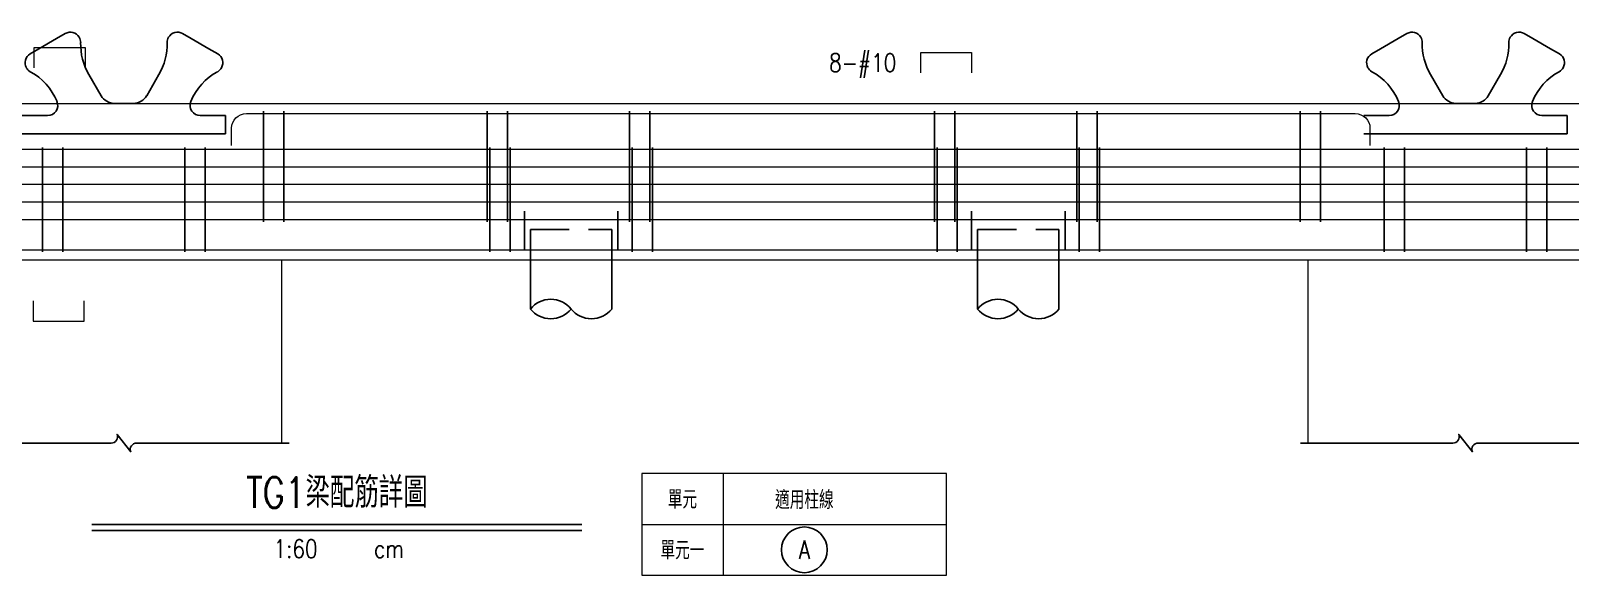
# Model space of a CAD drawing. Extents: x -4754 to 4976, y -19960 to 3841.
# Drawn here: x 1532 to 3047, y -6809 to -6273 of the extents above; entities that cross this region are included whole.
import ezdxf
from ezdxf.enums import TextEntityAlignment as Align

# ---------------------------------------------------------------- set-up
doc = ezdxf.new("R2010")
doc.units = 0
doc.header["$LTSCALE"] = 3
doc.linetypes.add('DASHED', pattern=[19.05, 12.7, -6.35])
doc.layers.get('0').update_dxf_attribs({"linetype": 'CONTINUOUS'})
doc.layers.add('HB_0', color=7, linetype='CONTINUOUS', transparency=0.5)
for name, color, linetype in [('HB_DIM', 1, 'CONTINUOUS'), ('HB_SYMBOLS', 7, 'CONTINUOUS'), ('HB_TXT_CTEXT', 2, 'CONTINUOUS'), ('鋼筋', 3, 'CONTINUOUS')]:
    doc.layers.add(name, color=color, linetype=linetype)
doc.styles.get("Standard").update_dxf_attribs({"font": 'ROMANS.shx', "width": 0.8, "bigfont": 'chineset.shx'})

# ---------------------------------------------------------------- blocks, each defined once
blk = doc.blocks.new('fender_bottom')
at = {"color": 1, "linetype": 'Continuous'}
blk.add_lwpolyline([(162.5, 0), (12.5, 0, 0.529473), (6.7, -8.6), (-6.7, 8.6, -0.532815), (-12.5, 0), (-162.5, 0)], format="xyb", dxfattribs=at)
blk = doc.blocks.new('fender_top_longitude')
at = {"color": 7, "linetype": 'Continuous'}
for p, q in [((-83.7, 83.7), (-66.3, 93.7)), ((-57.7, 98.7), (-66.3, 93.7)), ((66.3, 93.7), (57.7, 98.7)), ((83.7, 83.7), (66.3, 93.7)), ((-92.3, 78.7), (-83.7, 83.7)), ((92.3, 78.7), (83.7, 83.7)), ((-22.4, 37.5), (-34.4, 58.3)), ((34.4, 58.3), (22.4, 37.5)), ((-100, 18), (-75.1, 18)), ((0, 30), (-9.4, 30)), ((9.4, 30), (0, 30)), ((100, 18), (75.1, 18)), ((100, 0), (100, 18)), ((-35, 0), (-100, 0)), ((-35, 0), (35, 0)), ((35, 0), (100, 0))]:
    blk.add_line(p, q, dxfattribs=at)
for centre, radius, start, end in [((-52.7, 90), 10, 30, 120), ((-53.2, 89.6), 10.7, 1.3853, 30.3798), ((53.2, 89.6), 10.7, 149.6202, 178.6147), ((52.7, 90), 10, 60, 150), ((-87.3, 70), 10, 120, 210), ((17.4, 88.6), 60, 178.7643, 210.2362), ((-17.4, 88.6), 60, 329.7638, 1.2357), ((87.3, 70), 10, 330, 60), ((-86.7, 70.3), 10.7, 209.6202, 238.6147), ((-121.1, 8.6), 60, 22.8745, 61.2357), ((121.1, 8.6), 60, 118.7643, 157.1255), ((86.7, 70.3), 10.7, 301.3853, 330.3798), ((-75.1, 28), 10, 270, 22.8745), ((-9.4, 45), 15, 210, 270), ((9.4, 45), 15, 270, 330), ((75.1, 28), 10, 157.1255, 270)]:
    blk.add_arc(centre, radius, start, end, dxfattribs=at)
blk = doc.blocks.new('pile_vertical')
at = {"color": 252, "linetype": 'DASHED'}
for p, q in [((-46, 10), (-46, 50)), ((46, 10), (46, 50))]:
    blk.add_line(p, q, dxfattribs=at)
at = {"linetype": 'Continuous'}
for p, q in [((-40, -48.1), (-40, 0)), ((40, -48.1), (40, 0))]:
    blk.add_line(p, q, dxfattribs=at)
at = {"color": 252, "linetype": 'DASHED'}
blk.add_lwpolyline([(-40, 0), (-40, 30), (40, 30), (40, 0)], dxfattribs=at)
at = {"linetype": 'Continuous'}
for points in [[(-40, -48.1, -0.48), (0, -48.1, 0.48), (40, -48.1, 0.48)], [(-40, -48.1, 0.48), (0, -48.1, 0.48)]]:
    blk.add_lwpolyline(points, format="xyb", dxfattribs=at)
blk = doc.blocks.new('title_beam')
at = {"color": 3, "linetype": 'Continuous'}
blk.add_line((-241.2, 0), (241.2, 0), dxfattribs=at)
at = {"color": 1, "linetype": 'Continuous'}
blk.add_line((-241.2, -6), (241.2, -6), dxfattribs=at)
at = {"color": 3, "linetype": 'Continuous', "width": 0.8}
blk.add_attdef('TITLE', text='', height=30, dxfattribs=at).set_placement((0, 33), align=Align.MIDDLE)
at = {"linetype": 'Continuous', "width": 0.8}
blk.add_attdef('SCALE', text='', height=18, dxfattribs=at).set_placement((-40.6, -24), align=Align.MIDDLE)
blk.add_attdef('CM', (36.5, -33), '', height=18, dxfattribs=at)
blk = doc.blocks.new('line_tag')
at = {"layer": 'HB_SYMBOLS', "color": 4, "linetype": 'Continuous'}
blk.add_circle((0, 0), 22.5, dxfattribs=at)
at = {"color": 4, "linetype": 'Continuous', "width": 0.8}
blk.add_attdef('A', text='', height=18, dxfattribs=at).set_placement((0, 0), align=Align.MIDDLE)

msp = doc.modelspace()

# ---------------------------------------------------------------- linework, layer by layer
at = {"layer": 'HB_0', "lineweight": 5}
for p, q in [((1778.573, -6499.047), (1778.573, -6679.047)), ((2788.573, -6499.047), (2788.573, -6679.047))]:
    msp.add_line(p, q, dxfattribs=at)
msp.add_lwpolyline([(-265.427, -6499.047), (-265.427, -6344.802), (3931.573, -6344.802), (3931.573, -6499.047), (-265.427, -6499.047)], dxfattribs=at)
at = {"layer": 'HB_DIM', "color": 1, "linetype": 'Continuous'}
msp.add_lwpolyline([(2289.573, -6354.802, 0, 1.25, 0), (2289.573, -6339.802, 0, 0, 0), (2289.573, -6304.802, 0, 0, 0), (2307.573, -6304.802, 0, 0, 0)], format="xyseb", dxfattribs=at)
at = {"layer": 'HB_TXT_CTEXT', "color": 4, "lineweight": 5, "true_color": 0x00ffff}
for p, q in [((2213.073, -6709.047), (2213.073, -6809.047)), ((2133.073, -6759.047), (2433.073, -6759.047))]:
    msp.add_line(p, q, dxfattribs=at)
msp.add_lwpolyline([(2133.073, -6709.047), (2133.073, -6809.047), (2433.073, -6809.047), (2433.073, -6709.047), (2133.073, -6709.047)], dxfattribs=at)
at = {"layer": 'HB_TXT_CTEXT', "lineweight": 5}
for points in [[(1535.327, -6309.802, -50), (1535.327, -6289.802, -50), (1585.327, -6289.802, -50), (1585.327, -6309.802, -50)], [(2407.573, -6314.802, -38), (2407.573, -6294.802, -38), (2457.573, -6294.802, -38), (2457.573, -6314.802, -38)], [(1534.351, -6539.047, -50), (1534.351, -6559.047, -50), (1584.351, -6559.047, -50), (1584.351, -6539.047, -50)]]:
    msp.add_polyline3d(points, dxfattribs=at)
at = {"layer": '鋼筋', "lineweight": 5}
for p, q in [((1744.063, -6354.802, -38), (2835.083, -6354.802, -38)), ((1744.063, -6354.802, -27.143), (2835.083, -6354.802, -27.143)), ((1744.063, -6354.802, -16.286), (2835.083, -6354.802, -16.286)), ((1744.063, -6354.802, -5.429), (2835.083, -6354.802, -5.429)), ((1744.063, -6354.802, 5.429), (2835.083, -6354.802, 5.429)), ((1744.063, -6354.802, 16.286), (2835.083, -6354.802, 16.286)), ((1744.063, -6354.802, 27.143), (2835.083, -6354.802, 27.143)), ((1744.063, -6354.802, 38), (2835.083, -6354.802, 38)), ((1761.033, -6363.352, 33.895), (1761.033, -6355.732, 33.895)), ((1761.033, -6355.732, 40.245), (1761.033, -6458.117, 40.245)), ((1761.033, -6458.117, -40.245), (1761.033, -6355.732, -40.245)), ((1761.033, -6355.732, -33.895), (1761.033, -6363.352, -33.895)), ((1781.033, -6363.352, 33.895), (1781.033, -6355.732, 33.895)), ((1781.033, -6355.732, 40.245), (1781.033, -6458.117, 40.245)), ((1781.033, -6458.117, -40.245), (1781.033, -6355.732, -40.245)), ((1781.033, -6355.732, -33.895), (1781.033, -6363.352, -33.895)), ((1981.033, -6363.352, 33.895), (1981.033, -6355.732, 33.895)), ((1981.033, -6355.732, 40.245), (1981.033, -6458.117, 40.245)), ((1981.033, -6458.117, -40.245), (1981.033, -6355.732, -40.245)), ((1981.033, -6355.732, -33.895), (1981.033, -6363.352, -33.895)), ((2001.033, -6363.352, 33.895), (2001.033, -6355.732, 33.895)), ((2001.033, -6355.732, 40.245), (2001.033, -6458.117, 40.245)), ((2001.033, -6458.117, -40.245), (2001.033, -6355.732, -40.245)), ((2001.033, -6355.732, -33.895), (2001.033, -6363.352, -33.895)), ((2121.033, -6363.352, 33.895), (2121.033, -6355.732, 33.895)), ((2121.033, -6355.732, 40.245), (2121.033, -6458.117, 40.245)), ((2121.033, -6458.117, -40.245), (2121.033, -6355.732, -40.245)), ((2121.033, -6355.732, -33.895), (2121.033, -6363.352, -33.895)), ((2141.033, -6363.352, 33.895), (2141.033, -6355.732, 33.895)), ((2141.033, -6355.732, 40.245), (2141.033, -6458.117, 40.245)), ((2141.033, -6458.117, -40.245), (2141.033, -6355.732, -40.245)), ((2141.033, -6355.732, -33.895), (2141.033, -6363.352, -33.895)), ((2421.033, -6363.352, 33.895), (2421.033, -6355.732, 33.895)), ((2421.033, -6355.732, 40.245), (2421.033, -6458.117, 40.245)), ((2421.033, -6458.117, -40.245), (2421.033, -6355.732, -40.245)), ((2421.033, -6355.732, -33.895), (2421.033, -6363.352, -33.895)), ((2441.033, -6363.352, 33.895), (2441.033, -6355.732, 33.895)), ((2441.033, -6355.732, 40.245), (2441.033, -6458.117, 40.245)), ((2441.033, -6458.117, -40.245), (2441.033, -6355.732, -40.245)), ((2441.033, -6355.732, -33.895), (2441.033, -6363.352, -33.895)), ((2561.033, -6363.352, 33.895), (2561.033, -6355.732, 33.895)), ((2561.033, -6355.732, 40.245), (2561.033, -6458.117, 40.245)), ((2561.033, -6458.117, -40.245), (2561.033, -6355.732, -40.245)), ((2561.033, -6355.732, -33.895), (2561.033, -6363.352, -33.895)), ((2581.033, -6363.352, 33.895), (2581.033, -6355.732, 33.895)), ((2581.033, -6355.732, 40.245), (2581.033, -6458.117, 40.245)), ((2581.033, -6458.117, -40.245), (2581.033, -6355.732, -40.245)), ((2581.033, -6355.732, -33.895), (2581.033, -6363.352, -33.895)), ((2781.033, -6363.352, 33.895), (2781.033, -6355.732, 33.895)), ((2781.033, -6355.732, 40.245), (2781.033, -6458.117, 40.245)), ((2781.033, -6458.117, -40.245), (2781.033, -6355.732, -40.245)), ((2781.033, -6355.732, -33.895), (2781.033, -6363.352, -33.895)), ((2801.033, -6363.352, 33.895), (2801.033, -6355.732, 33.895)), ((2801.033, -6355.732, 40.245), (2801.033, -6458.117, 40.245)), ((2801.033, -6458.117, -40.245), (2801.033, -6355.732, -40.245)), ((2801.033, -6355.732, -33.895), (2801.033, -6363.352, -33.895)), ((1729.573, -6386.412, -38), (1729.573, -6369.292, -38)), ((1729.573, -6386.412, -27.143), (1729.573, -6369.292, -27.143)), ((1729.573, -6386.412, -16.286), (1729.573, -6369.292, -16.286)), ((1729.573, -6386.412, -5.429), (1729.573, -6369.292, -5.429)), ((1729.573, -6386.412, 5.429), (1729.573, -6369.292, 5.429)), ((1729.573, -6386.412, 16.286), (1729.573, -6369.292, 16.286)), ((1729.573, -6386.412, 27.143), (1729.573, -6369.292, 27.143)), ((1729.573, -6386.412, 38), (1729.573, -6369.292, 38)), ((2849.573, -6369.292, -38), (2849.573, -6386.412, -38)), ((2849.573, -6369.292, -27.143), (2849.573, -6386.412, -27.143)), ((2849.573, -6369.292, -16.286), (2849.573, -6386.412, -16.286)), ((2849.573, -6369.292, -5.429), (2849.573, -6386.412, -5.429)), ((2849.573, -6369.292, 5.429), (2849.573, -6386.412, 5.429)), ((2849.573, -6369.292, 16.286), (2849.573, -6386.412, 16.286)), ((2849.573, -6369.292, 27.143), (2849.573, -6386.412, 27.143)), ((2849.573, -6369.292, 38), (2849.573, -6386.412, 38)), ((-245.657, -6389.802, -50), (3911.803, -6389.802, -50)), ((-245.657, -6389.802, -35.714), (3911.803, -6389.802, -35.714)), ((-245.657, -6389.802, -21.429), (3911.803, -6389.802, -21.429)), ((-245.657, -6389.802, -7.143), (3911.803, -6389.802, -7.143)), ((-245.657, -6389.802, 7.143), (3911.803, -6389.802, 7.143)), ((-245.657, -6389.802, 21.429), (3911.803, -6389.802, 21.429)), ((-245.657, -6389.802, 35.714), (3911.803, -6389.802, 35.714)), ((-245.657, -6389.802, 50), (3911.803, -6389.802, 50)), ((1543.573, -6398.852, 45.395), (1543.573, -6391.232, 45.395)), ((1543.573, -6391.232, 51.745), (1543.573, -6487.617, 51.745)), ((1543.573, -6487.617, -51.745), (1543.573, -6391.232, -51.745)), ((1543.573, -6391.232, -45.395), (1543.573, -6398.852, -45.395)), ((1563.573, -6398.852, 45.395), (1563.573, -6391.232, 45.395)), ((1563.573, -6391.232, 51.745), (1563.573, -6487.617, 51.745)), ((1563.573, -6487.617, -51.745), (1563.573, -6391.232, -51.745)), ((1563.573, -6391.232, -45.395), (1563.573, -6398.852, -45.395)), ((1683.573, -6398.852, 45.395), (1683.573, -6391.232, 45.395)), ((1683.573, -6391.232, 51.745), (1683.573, -6487.617, 51.745)), ((1683.573, -6487.617, -51.745), (1683.573, -6391.232, -51.745)), ((1683.573, -6391.232, -45.395), (1683.573, -6398.852, -45.395)), ((1703.573, -6398.852, 45.395), (1703.573, -6391.232, 45.395)), ((1703.573, -6391.232, 51.745), (1703.573, -6487.617, 51.745)), ((1703.573, -6487.617, -51.745), (1703.573, -6391.232, -51.745)), ((1703.573, -6391.232, -45.395), (1703.573, -6398.852, -45.395)), ((1983.573, -6398.852, 45.395), (1983.573, -6391.232, 45.395)), ((1983.573, -6391.232, 51.745), (1983.573, -6487.617, 51.745)), ((1983.573, -6487.617, -51.745), (1983.573, -6391.232, -51.745)), ((1983.573, -6391.232, -45.395), (1983.573, -6398.852, -45.395)), ((2003.573, -6398.852, 45.395), (2003.573, -6391.232, 45.395)), ((2003.573, -6391.232, 51.745), (2003.573, -6487.617, 51.745)), ((2003.573, -6487.617, -51.745), (2003.573, -6391.232, -51.745)), ((2003.573, -6391.232, -45.395), (2003.573, -6398.852, -45.395)), ((2123.573, -6398.852, 45.395), (2123.573, -6391.232, 45.395)), ((2123.573, -6391.232, 51.745), (2123.573, -6487.617, 51.745)), ((2123.573, -6487.617, -51.745), (2123.573, -6391.232, -51.745)), ((2123.573, -6391.232, -45.395), (2123.573, -6398.852, -45.395)), ((2143.573, -6398.852, 45.395), (2143.573, -6391.232, 45.395)), ((2143.573, -6391.232, 51.745), (2143.573, -6487.617, 51.745)), ((2143.573, -6487.617, -51.745), (2143.573, -6391.232, -51.745)), ((2143.573, -6391.232, -45.395), (2143.573, -6398.852, -45.395)), ((2423.573, -6398.852, 45.395), (2423.573, -6391.232, 45.395)), ((2423.573, -6391.232, 51.745), (2423.573, -6487.617, 51.745)), ((2423.573, -6487.617, -51.745), (2423.573, -6391.232, -51.745)), ((2423.573, -6391.232, -45.395), (2423.573, -6398.852, -45.395)), ((2443.573, -6398.852, 45.395), (2443.573, -6391.232, 45.395)), ((2443.573, -6391.232, 51.745), (2443.573, -6487.617, 51.745)), ((2443.573, -6487.617, -51.745), (2443.573, -6391.232, -51.745)), ((2443.573, -6391.232, -45.395), (2443.573, -6398.852, -45.395)), ((2563.573, -6398.852, 45.395), (2563.573, -6391.232, 45.395)), ((2563.573, -6391.232, 51.745), (2563.573, -6487.617, 51.745)), ((2563.573, -6487.617, -51.745), (2563.573, -6391.232, -51.745)), ((2563.573, -6391.232, -45.395), (2563.573, -6398.852, -45.395)), ((2583.573, -6398.852, 45.395), (2583.573, -6391.232, 45.395)), ((2583.573, -6391.232, 51.745), (2583.573, -6487.617, 51.745)), ((2583.573, -6487.617, -51.745), (2583.573, -6391.232, -51.745)), ((2583.573, -6391.232, -45.395), (2583.573, -6398.852, -45.395)), ((2863.573, -6398.852, 45.395), (2863.573, -6391.232, 45.395)), ((2863.573, -6391.232, 51.745), (2863.573, -6487.617, 51.745)), ((2863.573, -6487.617, -51.745), (2863.573, -6391.232, -51.745)), ((2863.573, -6391.232, -45.395), (2863.573, -6398.852, -45.395)), ((2883.573, -6398.852, 45.395), (2883.573, -6391.232, 45.395)), ((2883.573, -6391.232, 51.745), (2883.573, -6487.617, 51.745)), ((2883.573, -6487.617, -51.745), (2883.573, -6391.232, -51.745)), ((2883.573, -6391.232, -45.395), (2883.573, -6398.852, -45.395)), ((3003.573, -6398.852, 45.395), (3003.573, -6391.232, 45.395)), ((3003.573, -6391.232, 51.745), (3003.573, -6487.617, 51.745)), ((3003.573, -6487.617, -51.745), (3003.573, -6391.232, -51.745)), ((3003.573, -6391.232, -45.395), (3003.573, -6398.852, -45.395)), ((3023.573, -6398.852, 45.395), (3023.573, -6391.232, 45.395)), ((3023.573, -6391.232, 51.745), (3023.573, -6487.617, 51.745)), ((3023.573, -6487.617, -51.745), (3023.573, -6391.232, -51.745)), ((3023.573, -6391.232, -45.395), (3023.573, -6398.852, -45.395)), ((-243.427, -6407.113, -50), (3909.573, -6407.113, -50)), ((-243.427, -6407.113, 50), (3909.573, -6407.113, 50)), ((-243.427, -6424.424, -50), (3909.573, -6424.424, -50)), ((-243.427, -6424.424, 50), (3909.573, -6424.424, 50)), ((-243.427, -6441.735, -50), (3909.573, -6441.735, -50)), ((-243.427, -6441.735, 50), (3909.573, -6441.735, 50)), ((-250.537, -6459.047, -50), (3916.683, -6459.047, -50)), ((-250.537, -6459.047, -35.714), (3916.683, -6459.047, -35.714)), ((-250.537, -6459.047, -21.429), (3916.683, -6459.047, -21.429)), ((-250.537, -6459.047, -7.143), (3916.683, -6459.047, -7.143)), ((-250.537, -6459.047, 7.143), (3916.683, -6459.047, 7.143)), ((-250.537, -6459.047, 21.429), (3916.683, -6459.047, 21.429)), ((-250.537, -6459.047, 35.714), (3916.683, -6459.047, 35.714)), ((-250.537, -6459.047, 50), (3916.683, -6459.047, 50)), ((1761.033, -6461.292, 37.07), (1761.033, -6461.292, -37.07)), ((1781.033, -6461.292, 37.07), (1781.033, -6461.292, -37.07)), ((1981.033, -6461.292, 37.07), (1981.033, -6461.292, -37.07)), ((2001.033, -6461.292, 37.07), (2001.033, -6461.292, -37.07)), ((2121.033, -6461.292, 37.07), (2121.033, -6461.292, -37.07)), ((2141.033, -6461.292, 37.07), (2141.033, -6461.292, -37.07)), ((2421.033, -6461.292, 37.07), (2421.033, -6461.292, -37.07)), ((2441.033, -6461.292, 37.07), (2441.033, -6461.292, -37.07)), ((2561.033, -6461.292, 37.07), (2561.033, -6461.292, -37.07)), ((2581.033, -6461.292, 37.07), (2581.033, -6461.292, -37.07)), ((2781.033, -6461.292, 37.07), (2781.033, -6461.292, -37.07)), ((2801.033, -6461.292, 37.07), (2801.033, -6461.292, -37.07)), ((-246.742, -6489.047, -50), (3912.888, -6489.047, -50)), ((-246.742, -6489.047, -35.714), (3912.888, -6489.047, -35.714)), ((-246.742, -6489.047, -21.429), (3912.888, -6489.047, -21.429)), ((-246.742, -6489.047, -7.143), (3912.888, -6489.047, -7.143)), ((-246.742, -6489.047, 7.143), (3912.888, -6489.047, 7.143)), ((-246.742, -6489.047, 21.429), (3912.888, -6489.047, 21.429)), ((-246.742, -6489.047, 35.714), (3912.888, -6489.047, 35.714)), ((-246.742, -6489.047, 50), (3912.888, -6489.047, 50)), ((1543.573, -6490.792, 48.57), (1543.573, -6490.792, -48.57)), ((1563.573, -6490.792, 48.57), (1563.573, -6490.792, -48.57)), ((1683.573, -6490.792, 48.57), (1683.573, -6490.792, -48.57)), ((1703.573, -6490.792, 48.57), (1703.573, -6490.792, -48.57)), ((1983.573, -6490.792, 48.57), (1983.573, -6490.792, -48.57)), ((2003.573, -6490.792, 48.57), (2003.573, -6490.792, -48.57)), ((2123.573, -6490.792, 48.57), (2123.573, -6490.792, -48.57)), ((2143.573, -6490.792, 48.57), (2143.573, -6490.792, -48.57)), ((2423.573, -6490.792, 48.57), (2423.573, -6490.792, -48.57)), ((2443.573, -6490.792, 48.57), (2443.573, -6490.792, -48.57)), ((2563.573, -6490.792, 48.57), (2563.573, -6490.792, -48.57)), ((2583.573, -6490.792, 48.57), (2583.573, -6490.792, -48.57)), ((2863.573, -6490.792, 48.57), (2863.573, -6490.792, -48.57)), ((2883.573, -6490.792, 48.57), (2883.573, -6490.792, -48.57)), ((3003.573, -6490.792, 48.57), (3003.573, -6490.792, -48.57)), ((3023.573, -6490.792, 48.57), (3023.573, -6490.792, -48.57))]:
    msp.add_line(p, q, dxfattribs=at)
at = {"layer": '鋼筋', "lineweight": 5, "extrusion": (0, 0, -1)}
for centre, start, end in [((-1744.063, -6369.292, 38), 0, 90), ((-1744.063, -6369.292, 27.143), 0, 90), ((-1744.063, -6369.292, 16.286), 0, 90), ((-1744.063, -6369.292, 5.429), 0, 90), ((-1744.063, -6369.292, -5.429), 0, 90), ((-1744.063, -6369.292, -16.286), 0, 90), ((-1744.063, -6369.292, -27.143), 0, 90), ((-1744.063, -6369.292, -38), 0, 90), ((-2835.083, -6369.292, 38), 90, 180), ((-2835.083, -6369.292, 27.143), 90, 180), ((-2835.083, -6369.292, 16.286), 90, 180), ((-2835.083, -6369.292, 5.429), 90, 180), ((-2835.083, -6369.292, -5.429), 90, 180), ((-2835.083, -6369.292, -16.286), 90, 180), ((-2835.083, -6369.292, -27.143), 90, 180), ((-2835.083, -6369.292, -38), 90, 180)]:
    msp.add_arc(centre, 14.49, start, end, dxfattribs=at)
at = {"layer": '鋼筋', "lineweight": 5, "extrusion": (1, -2.44929e-16, 0)}
for centre, start, end in [((-6355.732, 37.07, 1761.033), 270, 90), ((-6355.732, -37.07, 1761.033), 270, 90), ((-6355.732, 37.07, 1781.033), 270, 90), ((-6355.732, -37.07, 1781.033), 270, 90), ((-6355.732, 37.07, 1981.033), 270, 90), ((-6355.732, -37.07, 1981.033), 270, 90), ((-6355.732, 37.07, 2001.033), 270, 90), ((-6355.732, -37.07, 2001.033), 270, 90), ((-6355.732, 37.07, 2121.033), 270, 90), ((-6355.732, -37.07, 2121.033), 270, 90), ((-6355.732, 37.07, 2141.033), 270, 90), ((-6355.732, -37.07, 2141.033), 270, 90), ((-6355.732, 37.07, 2421.033), 270, 90), ((-6355.732, -37.07, 2421.033), 270, 90), ((-6355.732, 37.07, 2441.033), 270, 90), ((-6355.732, -37.07, 2441.033), 270, 90), ((-6355.732, 37.07, 2561.033), 270, 90), ((-6355.732, -37.07, 2561.033), 270, 90), ((-6355.732, 37.07, 2581.033), 270, 90), ((-6355.732, -37.07, 2581.033), 270, 90), ((-6355.732, 37.07, 2781.033), 270, 90), ((-6355.732, -37.07, 2781.033), 270, 90), ((-6355.732, 37.07, 2801.033), 270, 90), ((-6355.732, -37.07, 2801.033), 270, 90), ((-6391.232, 48.57, 1543.573), 270, 90), ((-6391.232, -48.57, 1543.573), 270, 90), ((-6391.232, 48.57, 1563.573), 270, 90), ((-6391.232, -48.57, 1563.573), 270, 90), ((-6391.232, 48.57, 1683.573), 270, 90), ((-6391.232, -48.57, 1683.573), 270, 90), ((-6391.232, 48.57, 1703.573), 270, 90), ((-6391.232, -48.57, 1703.573), 270, 90), ((-6391.232, 48.57, 1983.573), 270, 90), ((-6391.232, -48.57, 1983.573), 270, 90), ((-6391.232, 48.57, 2003.573), 270, 90), ((-6391.232, -48.57, 2003.573), 270, 90), ((-6391.232, 48.57, 2123.573), 270, 90), ((-6391.232, -48.57, 2123.573), 270, 90), ((-6391.232, 48.57, 2143.573), 270, 90), ((-6391.232, -48.57, 2143.573), 270, 90), ((-6391.232, 48.57, 2423.573), 270, 90), ((-6391.232, -48.57, 2423.573), 270, 90), ((-6391.232, 48.57, 2443.573), 270, 90), ((-6391.232, -48.57, 2443.573), 270, 90), ((-6391.232, 48.57, 2563.573), 270, 90), ((-6391.232, -48.57, 2563.573), 270, 90), ((-6391.232, 48.57, 2583.573), 270, 90), ((-6391.232, -48.57, 2583.573), 270, 90), ((-6391.232, 48.57, 2863.573), 270, 90), ((-6391.232, -48.57, 2863.573), 270, 90), ((-6391.232, 48.57, 2883.573), 270, 90), ((-6391.232, -48.57, 2883.573), 270, 90), ((-6391.232, 48.57, 3003.573), 270, 90), ((-6391.232, -48.57, 3003.573), 270, 90), ((-6391.232, 48.57, 3023.573), 270, 90), ((-6391.232, -48.57, 3023.573), 270, 90), ((-6458.117, 37.07, 1761.033), 90, 180), ((-6458.117, -37.07, 1761.033), 180, 270), ((-6458.117, 37.07, 1781.033), 90, 180), ((-6458.117, -37.07, 1781.033), 180, 270), ((-6458.117, 37.07, 1981.033), 90, 180), ((-6458.117, -37.07, 1981.033), 180, 270), ((-6458.117, 37.07, 2001.033), 90, 180), ((-6458.117, -37.07, 2001.033), 180, 270), ((-6458.117, 37.07, 2121.033), 90, 180), ((-6458.117, -37.07, 2121.033), 180, 270), ((-6458.117, 37.07, 2141.033), 90, 180), ((-6458.117, -37.07, 2141.033), 180, 270), ((-6458.117, 37.07, 2421.033), 90, 180), ((-6458.117, -37.07, 2421.033), 180, 270), ((-6458.117, 37.07, 2441.033), 90, 180), ((-6458.117, -37.07, 2441.033), 180, 270), ((-6458.117, 37.07, 2561.033), 90, 180), ((-6458.117, -37.07, 2561.033), 180, 270), ((-6458.117, 37.07, 2581.033), 90, 180), ((-6458.117, -37.07, 2581.033), 180, 270), ((-6458.117, 37.07, 2781.033), 90, 180), ((-6458.117, -37.07, 2781.033), 180, 270), ((-6458.117, 37.07, 2801.033), 90, 180), ((-6458.117, -37.07, 2801.033), 180, 270), ((-6487.617, 48.57, 1543.573), 90, 180), ((-6487.617, -48.57, 1543.573), 180, 270), ((-6487.617, 48.57, 1563.573), 90, 180), ((-6487.617, -48.57, 1563.573), 180, 270), ((-6487.617, 48.57, 1683.573), 90, 180), ((-6487.617, -48.57, 1683.573), 180, 270), ((-6487.617, 48.57, 1703.573), 90, 180), ((-6487.617, -48.57, 1703.573), 180, 270), ((-6487.617, 48.57, 1983.573), 90, 180), ((-6487.617, -48.57, 1983.573), 180, 270), ((-6487.617, 48.57, 2003.573), 90, 180), ((-6487.617, -48.57, 2003.573), 180, 270), ((-6487.617, 48.57, 2123.573), 90, 180), ((-6487.617, -48.57, 2123.573), 180, 270), ((-6487.617, 48.57, 2143.573), 90, 180), ((-6487.617, -48.57, 2143.573), 180, 270), ((-6487.617, 48.57, 2423.573), 90, 180), ((-6487.617, -48.57, 2423.573), 180, 270), ((-6487.617, 48.57, 2443.573), 90, 180), ((-6487.617, -48.57, 2443.573), 180, 270), ((-6487.617, 48.57, 2563.573), 90, 180), ((-6487.617, -48.57, 2563.573), 180, 270), ((-6487.617, 48.57, 2583.573), 90, 180), ((-6487.617, -48.57, 2583.573), 180, 270), ((-6487.617, 48.57, 2863.573), 90, 180), ((-6487.617, -48.57, 2863.573), 180, 270), ((-6487.617, 48.57, 2883.573), 90, 180), ((-6487.617, -48.57, 2883.573), 180, 270), ((-6487.617, 48.57, 3003.573), 90, 180), ((-6487.617, -48.57, 3003.573), 180, 270), ((-6487.617, 48.57, 3023.573), 90, 180), ((-6487.617, -48.57, 3023.573), 180, 270)]:
    msp.add_arc(centre, 3.175, start, end, dxfattribs=at)

# ---------------------------------------------------------------- block references
at = {"layer": 'HB_0', "linetype": 'Continuous'}
for name, p in [('fender_top_longitude', (1623.573, -6374.802)), ('fender_top_longitude', (2943.573, -6374.802)), ('pile_vertical', (2063.573, -6499.047)), ('pile_vertical', (2503.573, -6499.047)), ('fender_bottom', (1623.573, -6679.047)), ('fender_bottom', (2943.573, -6679.047))]:
    msp.add_blockref(name, p, dxfattribs=at)
at = {"layer": 'HB_TXT_CTEXT', "linetype": 'Continuous'}
for name, p, values in [('title_beam', (1833.073, -6759.047), {'TITLE': 'TG1梁配筋詳圖', 'SCALE': '1:60', 'CM': 'cm'}), ('line_tag', (2293.073, -6784.047), {'A': 'A'})]:
    msp.add_blockref(name, p, dxfattribs=at).add_auto_attribs(values)

# ---------------------------------------------------------------- texts
at = {"layer": 'HB_TXT_CTEXT', "linetype": 'Continuous', "width": 0.8}
msp.add_text(' 8-#10', height=18, dxfattribs=at).set_placement((2307.573, -6304.802, -38), align=Align.MIDDLE_LEFT)
for s, p in [('單元', (2173.073, -6734.047)), ('適用柱線', (2293.073, -6734.047)), ('單元一', (2173.073, -6784.047))]:
    msp.add_text(s, height=18, dxfattribs=at).set_placement(p, align=Align.MIDDLE)

doc.saveas('drawing.dxf')
